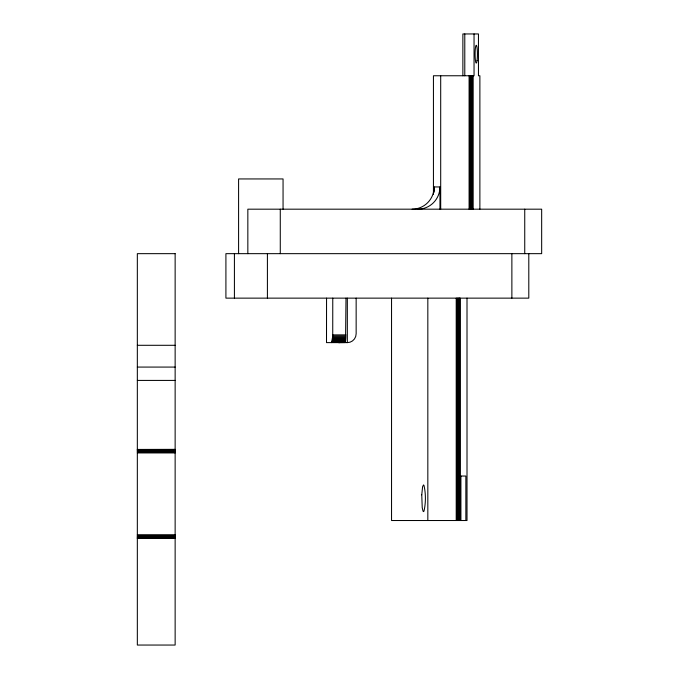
<?xml version="1.0" encoding="UTF-8"?>
<svg xmlns="http://www.w3.org/2000/svg" width="679" height="679" viewBox="0 0 679 679"><rect width="100%" height="100%" fill="white"/><g stroke="black" fill="none" stroke-linecap="round" stroke-linejoin="round"><path stroke-width="1.02" d="M342.004 341.936A8.895 8.819 90 0 1 338.626 342.615L344.991 342.539L345.543 340.773L346.001 298.14M331.615 342.615L332.735 336.02L332.769 298.14M412.119 209.183A22.237 22.051 -90 0 0 434.161 186.946L439.967 186.946L439.967 209.183M332.761 334.883L345.993 334.883M332.735 336.02L345.959 336.02M332.685 337.123L345.917 337.123M332.617 338.167L345.849 338.167M332.532 339.135L345.764 339.135M332.43 340.009L345.662 340.009M332.32 340.773L345.543 340.773M332.192 341.418L345.424 341.418M332.056 341.936L345.288 341.936M331.912 342.309L345.144 342.309M137.336 345.297L175.14 345.297M137.336 367.076L175.14 367.076M137.336 380.418L175.14 380.418M137.336 449.439L175.14 449.354M137.336 449.693L175.14 449.693M137.336 450.109L175.14 450.109M137.336 450.661L175.14 450.661M137.336 451.331L175.14 451.331M137.336 452.104L175.14 452.104M137.336 452.935L175.14 452.935M460.761 476.038L465.853 476.038L465.853 520.521M137.336 534.729L175.14 534.729M137.336 535.561L175.14 535.561M137.336 536.334L175.14 536.334M137.336 537.004L175.14 537.004M137.336 537.556L175.14 537.556M137.336 537.972L175.14 537.972M137.336 538.226L175.14 538.226M137.336 538.311L175.14 538.311M356.152 298.14L356.152 333.72A8.895 8.819 90 0 1 347.334 342.615L326.506 342.615L326.557 298.14M528.797 253.657L528.797 298.14L225.912 298.14L225.912 253.657L541.664 253.657L541.664 209.183L247.843 209.183L247.843 253.657M524.74 209.183L524.74 253.657M511.873 253.657L511.873 298.14M479.883 209.183L479.883 75.759L478.457 75.759L478.457 33.95L462.874 33.95L462.874 75.759M474.044 33.95L474.044 75.759L433.44 75.759L433.44 194.364M473.008 75.759L473.008 209.183M472.652 75.759L472.652 209.183M472.151 75.759L472.151 209.183M471.523 75.759L471.523 209.183M470.785 75.759L470.785 209.183M469.961 75.759L469.961 209.183M469.087 75.759L469.087 209.183M467.008 298.14L467.008 520.521L391.545 520.521L391.545 298.14M464.784 33.95L464.784 75.759M460.914 476.038L460.914 520.521M460.133 298.14L460.133 520.521M459.776 298.14L459.776 520.521M459.276 298.14L459.276 520.521M458.648 298.14L458.648 520.521M457.918 298.14L457.918 520.521M457.094 298.14L457.094 520.521M456.212 298.14L456.212 520.521M440.696 75.759L440.696 209.183M434.161 186.946L434.161 192.242M427.829 298.14L427.829 520.521M347.334 298.14L347.334 342.615M283.058 209.183L283.058 178.942L238.592 178.942L238.592 253.657M280.274 209.183L280.274 253.657M267.407 253.657L267.407 298.14M234.416 253.657L234.416 298.14M439.967 186.946A22.237 22.051 -90 0 1 417.924 209.183M421.761 494.83L422.228 507.714L423.042 511.168L423.509 511.618L423.976 511.168C425.877 502.808 425.877 493.752 423.976 485.392L423.509 484.933L422.601 486.724L421.761 494.83M175.14 253.657L137.336 253.657L137.336 645.05L175.14 645.05L175.14 253.657M477.074 60.473A8.895 1.163 -90 0 0 476.556 45.595A8.895 1.163 -90 0 0 475.13 56.493A8.895 1.163 -90 0 0 477.074 60.473"/></g></svg>
